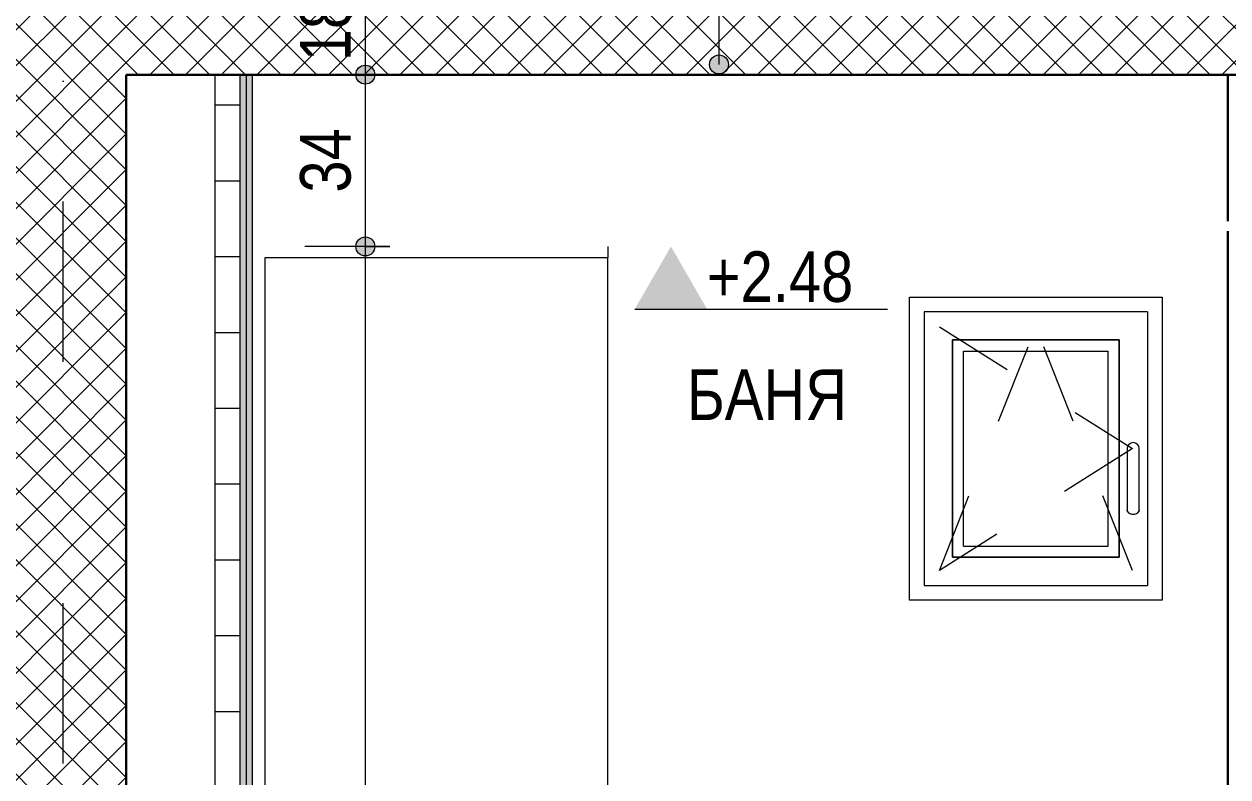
# Model space of a CAD drawing. Header units: centimetres. Extents: x -1882 to 51, y -197 to 807.
# Drawn here: x -704.4 to -466.1, y 143 to 292 of the extents above; entities that cross this region are included whole.
import ezdxf

# ---------------------------------------------------------------- set-up
doc = ezdxf.new("R2010")
doc.units = ezdxf.units.CM
doc.linetypes.add('Dash', pattern=[31.75, 15.875, -15.875])
doc.linetypes.add('Dash dot', pattern=[79.375, 31.75, -23.8125, 0, -23.8125])
for name, color, linetype, lineweight in [('A-ANNO-DIMS', 7, 'Continuous', 9), ('A-ANNO-DIMS-50', 7, 'Continuous', 9), ('A-ANNO-NOTE', 7, 'Continuous', 9), ('A-AREA-IDEN', 7, 'Continuous', 9), ('A-DETL-GENF', 7, 'Continuous', 9), ('A-FLOR-FNSH', 7, 'Continuous', 9), ('A-FLOR-PATT', 7, 'Continuous', 9), ('A-GLAZ', 7, 'Continuous', 5), ('A-GLAZ-HDLN', 7, 'Dash', 5), ('A-WALL', 7, 'Continuous', 9), ('A-WALL-FNSH', 7, 'Continuous', 9), ('A-WALL-PATT', 7, 'Continuous', 9), ('G-ANNO-DIMS', 7, 'Continuous', 9), ('G-ANNO-TEXT', 7, 'Continuous', 9), ('P-SANR-FIXT', 7, 'Continuous', 9), ('S-GRID', 7, 'Continuous', 9)]:
    doc.layers.add(name, color=color, linetype=linetype, lineweight=lineweight)
doc.layers.add('A-DETL', color=7, linetype='Continuous', lineweight=9, true_color=0x008000)
doc.styles.add('Arial Narrow', font='ARIALN.TTF', dxfattribs={"height": 10})
doc.styles.add('Arial Narrow_1', font='ARIALN.TTF', dxfattribs={"height": 10})
doc.dimstyles.new('TEC_DIM', dxfattribs={"dimscale": 30.48, "dimtxt": 10.23431, "dimasz": 0.492126, "dimexe": 0.393701, "dimexo": 0.246063, "dimgap": 0, "dimtad": 1, "dimdec": 0, "dimzin": 0, "dimdsep": 46, "dimtxsty": 'Arial Narrow', "dimblk1": 'DOTSMALL', "dimblk2": 'DOTSMALL', "dimsah": 1, "dimcen": 0.09, "dimazin": 0, "dimtfac": 1, "dimtdec": 4, "dimtix": 1, "dimtmove": 0, "dimatfit": 3, "dimfxl": 0, "dimtvp": 1, "dimtolj": 1, "dimtzin": 0, "dimarcsym": 0})
pattern_1 = [(45, (-1066.009, 333.896), (-3.535534, 3.535534), []), (135, (-1066.009, 333.896), (-3.535534, -3.535534), [])]

# ---------------------------------------------------------------- blocks, each defined once
blk = doc.blocks.new('VITRINA - ВИТРИНА 80х240-2367799-5-5')
at = {"layer": 'P-SANR-FIXT', "color": 253, "true_color": 0xaaaaaa}
for p, q in [((-588.84, 248), (-588.84, 245.8)), ((-656.64, 245.8), (-588.84, 245.8)), ((-656.64, 53), (-656.64, 245.8)), ((-588.84, 10.2), (-588.84, 245.8)), ((-656.64, 10.2), (-656.64, 18)), ((-588.84, 10.2), (-656.64, 10.2)), ((-588.84, 8), (-588.84, 10.2))]:
    blk.add_line(p, q, dxfattribs=at)
blk = doc.blocks.new('SINGLE - OK - 50x80-2494470-5-5')
at = {"layer": 'A-GLAZ'}
for p, q in [((-526.24, 235.1), (-526.24, 180.9)), ((-482.04, 235.1), (-526.24, 235.1)), ((-482.04, 235.1), (-482.04, 180.9)), ((-520.64, 229.5), (-520.64, 186.5)), ((-487.64, 229.5), (-520.64, 229.5)), ((-520.64, 186.5), (-520.64, 229.5)), ((-520.64, 229.5), (-487.64, 229.5)), ((-487.64, 186.5), (-487.64, 229.5)), ((-487.64, 229.5), (-487.64, 186.5)), ((-518.44, 188.7), (-518.44, 227.3)), ((-518.44, 227.3), (-489.84, 227.3)), ((-489.84, 188.7), (-489.84, 227.3)), ((-486.09, 208), (-486.09, 195.83)), ((-483.69, 195.83), (-483.69, 208)), ((-518.44, 188.7), (-489.84, 188.7)), ((-520.64, 186.5), (-487.64, 186.5)), ((-487.64, 186.5), (-520.64, 186.5)), ((-526.24, 180.9), (-482.04, 180.9))]:
    blk.add_line(p, q, dxfattribs=at)
at = {"layer": 'A-GLAZ', "flags": 128}
for points in [[(-486.09, 195.83), (-486.07, 195.68), (-486, 195.53), (-485.89, 195.39), (-485.74, 195.27), (-485.56, 195.18), (-485.35, 195.1), (-485.13, 195.06), (-484.89, 195.04), (-484.66, 195.06), (-484.43, 195.1), (-484.23, 195.18), (-484.05, 195.27), (-483.9, 195.39), (-483.79, 195.53), (-483.72, 195.68), (-483.69, 195.83)], [(-486, 195.53), (-486.07, 195.68), (-486.09, 195.83)], [(-483.69, 195.83), (-483.72, 195.68), (-483.79, 195.53)]]:
    blk.add_lwpolyline(points, dxfattribs=at)
at = {"layer": 'A-GLAZ'}
blk.add_arc((-484.89, 208), 1.2, 360, 180, dxfattribs=at)
at = {"layer": 'A-GLAZ-HDLN'}
for p, q in [((-523.24, 183.9), (-504.14, 232.1)), ((-523.24, 232.1), (-485.04, 208)), ((-485.04, 183.9), (-504.14, 232.1)), ((-485.04, 208), (-523.24, 183.9))]:
    blk.add_line(p, q, dxfattribs=at)
blk = doc.blocks.new('Spot Elevations - ELEVATION_PROJECT-V35-5-5')
at = {"layer": 'A-ANNO-NOTE'}
blk.add_hatch(color=256, dxfattribs=at).paths.add_polyline_path([(-886.85, 549.61), (-872.54, 549.61), (-879.69, 562)])
blk.add_line((-886.85, 549.61), (-836.85, 549.61), dxfattribs=at)
blk = doc.blocks.new('DIMBLOCK25-5-5')
at = {"layer": 'A-ANNO-DIMS-50', "transparency": 16777216}
h = blk.add_hatch(color=256, dxfattribs=at)
edge = h.paths.add_edge_path()
edge.add_arc((-636.83, 248), 1.88, 0, 360)
h = blk.add_hatch(color=256, dxfattribs=at)
edge = h.paths.add_edge_path()
edge.add_arc((-636.83, 8), 1.87, 0, 360)
for p, q in [((-631.98, 248), (-648.83, 248)), ((-636.83, 8), (-636.83, 248)), ((-636.83, 248), (-631.98, 248)), ((-631.98, 8), (-648.83, 8)), ((-636.83, 8), (-631.98, 8))]:
    blk.add_line(p, q, dxfattribs=at)
for centre, radius in [((-636.83, 248), 1.88), ((-636.83, 8), 1.87)]:
    blk.add_circle(centre, radius, dxfattribs=at)
at = {"layer": 'A-ANNO-DIMS-50', "color": 0, "transparency": 16777216, "insert": (-649.75, 118.5), "char_height": 10, "width": 22.8079, "attachment_point": 1, "rotation": 90, "line_spacing_factor": 0.974696, "style": 'Arial Narrow'}
blk.add_mtext('240', dxfattribs=at)
blk = doc.blocks.new('_DotSmall')
at = {"color": 0, "linetype": 'ByBlock', "const_width": 0.5}
blk.add_lwpolyline([(-0.0625, 0, 1), (0.0625, 0, 1)], format="xyb", close=True, dxfattribs=at)
blk = doc.blocks.new('DIMBLOCK26-5-5')
at = {"layer": 'A-ANNO-DIMS-50', "transparency": 16777216}
h = blk.add_hatch(color=256, dxfattribs=at)
edge = h.paths.add_edge_path()
edge.add_arc((-636.83, 282), 1.88, 0, 360)
h = blk.add_hatch(color=256, dxfattribs=at)
edge = h.paths.add_edge_path()
edge.add_arc((-636.83, 248), 1.88, 0, 360)
for p, q in [((-631.98, 282), (-648.83, 282)), ((-636.83, 248), (-636.83, 282)), ((-636.83, 282), (-631.98, 282)), ((-631.98, 248), (-648.83, 248)), ((-636.83, 248), (-631.98, 248))]:
    blk.add_line(p, q, dxfattribs=at)
for centre in [(-636.83, 282), (-636.83, 248)]:
    blk.add_circle(centre, 1.88, dxfattribs=at)
at = {"layer": 'A-ANNO-DIMS-50', "color": 0, "transparency": 16777216, "insert": (-649.75, 258.66), "char_height": 10, "width": 15.2053, "attachment_point": 1, "rotation": 90, "line_spacing_factor": 0.974696, "style": 'Arial Narrow'}
blk.add_mtext('34', dxfattribs=at)
blk = doc.blocks.new('DIMBLOCK27-5-5')
at = {"layer": 'A-ANNO-DIMS-50', "transparency": 16777216}
h = blk.add_hatch(color=256, dxfattribs=at)
edge = h.paths.add_edge_path()
edge.add_arc((-636.83, 300), 1.88, 0, 360)
h = blk.add_hatch(color=256, dxfattribs=at)
edge = h.paths.add_edge_path()
edge.add_arc((-636.83, 282), 1.88, 0, 360)
for p, q in [((-631.98, 300), (-648.83, 300)), ((-636.83, 282), (-636.83, 300)), ((-636.83, 300), (-631.98, 300)), ((-631.98, 282), (-648.83, 282)), ((-636.83, 282), (-631.98, 282))]:
    blk.add_line(p, q, dxfattribs=at)
for centre in [(-636.83, 300), (-636.83, 282)]:
    blk.add_circle(centre, 1.88, dxfattribs=at)
at = {"layer": 'A-ANNO-DIMS-50', "color": 0, "transparency": 16777216, "insert": (-649.75, 284.66), "char_height": 10, "width": 15.2053, "attachment_point": 1, "rotation": 90, "line_spacing_factor": 0.974696, "style": 'Arial Narrow'}
blk.add_mtext('18', dxfattribs=at)

msp = doc.modelspace()

# ---------------------------------------------------------------- hatches: boundary and pattern name
at = {"layer": 'A-DETL-GENF'}
h = msp.add_hatch(dxfattribs=at)
h.set_pattern_fill('FP1_8', color=256, style=0, pattern_type=2)
h.set_pattern_definition(pattern_1)
h.paths.add_polyline_path([(-684.14, 0), (-684.14, 300), (-709.14, 300), (-709.14, 0)])
at = {"layer": 'A-FLOR-PATT'}
h = msp.add_hatch(dxfattribs=at)
h.set_pattern_fill('FP1_8', color=256, style=0, pattern_type=2)
h.set_pattern_definition(pattern_1)
h.paths.add_polyline_path([(-466.14, 282), (-224.14, 282), (-224.14, 300), (-684.14, 300), (-684.14, 282), (-518.07, 282)])
at = {"layer": 'A-WALL-PATT'}
h = msp.add_hatch(dxfattribs=at)
h.set_pattern_fill('FP1_9', color=256, style=0, pattern_type=2)
h.set_pattern_definition([(180, (-659.143, 141), (-6e-14, -15), [])])
h.paths.add_polyline_path([(-662.64, 0), (-661.64, 0), (-661.64, 40.45), (-662.64, 40.45), (-662.64, 8.55), (-662.89, 8.55), (-662.89, 0.85), (-662.81, 0.85), (-662.81, 0.55), (-666.64, 0.55), (-666.64, 0), (-662.81, 0)])
h.paths.add_polyline_path([(-662.64, 41.65), (-661.64, 41.65), (-661.64, 92.3), (-662.64, 92.3), (-662.64, 42.1)])
h.paths.add_polyline_path([(-661.64, 110.84), (-661.64, 282), (-666.64, 282), (-666.64, 116.05), (-662.64, 116.05), (-662.64, 110.84), (-662.22, 110.84)])
at = {"layer": 'A-WALL-PATT', "lineweight": 5, "true_color": 0xffff80}
h = msp.add_hatch(color=51, dxfattribs=at)
h.paths.add_polyline_path([(-660.39, 0), (-660.39, 40.45), (-661.64, 40.45), (-661.64, 0)])
h.paths.add_polyline_path([(-661.64, 41.65), (-660.39, 41.65), (-660.39, 92.3), (-661.64, 92.3), (-661.64, 42.79)])
h.paths.add_polyline_path([(-660.39, 110.84), (-660.39, 282), (-661.64, 282), (-661.64, 110.84)])
h = msp.add_hatch(color=51, dxfattribs=at)
h.paths.add_polyline_path([(-659.14, 0), (-659.14, 40.45), (-660.39, 40.45), (-660.39, 0)])
h.paths.add_polyline_path([(-659.14, 41.65), (-659.14, 92.3), (-660.39, 92.3), (-660.39, 41.65), (-659.81, 41.65)])
h.paths.add_polyline_path([(-660.39, 110.84), (-659.14, 110.84), (-659.14, 282), (-660.39, 282), (-660.39, 111.85)])
at = {"layer": 'G-ANNO-TEXT'}
h = msp.add_hatch(color=256, dxfattribs=at)
edge = h.paths.add_edge_path()
edge.add_arc((-566.85, 284.02), 1.88, 0, 360)

# ---------------------------------------------------------------- linework, layer by layer
at = {"layer": 'A-DETL', "color": 7, "lineweight": 30}
for p, q in [((-684.14, 0), (-684.14, 282)), ((-466.14, 282), (-454.14, 282))]:
    msp.add_line(p, q, dxfattribs=at)
at = {"layer": 'A-FLOR-FNSH', "lineweight": 30}
msp.add_line((-466.14, 282), (-684.14, 282), dxfattribs=at)
at = {"layer": 'A-WALL'}
for p, q in [((-666.64, 282), (-666.64, 116.05)), ((-529.14, 238), (-479.14, 238)), ((-529.14, 178), (-529.14, 238)), ((-479.14, 238), (-479.14, 178)), ((-479.14, 178), (-529.14, 178))]:
    msp.add_line(p, q, dxfattribs=at)
at = {"layer": 'A-WALL', "lineweight": 30}
for p, q in [((-466.14, 282), (-466.14, 253)), ((-466.14, 251), (-466.14, 80.01))]:
    msp.add_line(p, q, dxfattribs=at)
at = {"layer": 'A-WALL-FNSH', "lineweight": 5}
for p, q in [((-661.64, 282), (-661.64, 110.84)), ((-660.39, 282), (-660.39, 110.84))]:
    msp.add_line(p, q, dxfattribs=at)
at = {"layer": 'A-WALL-FNSH'}
msp.add_line((-659.14, 110.84), (-659.14, 282), dxfattribs=at)
at = {"layer": 'G-ANNO-TEXT'}
msp.add_line((-566.85, 284.02), (-566.85, 416.53), dxfattribs=at)
msp.add_circle((-566.85, 284.02), 1.88, dxfattribs=at)
at = {"layer": 'S-GRID', "color": 1, "linetype": 'Dash dot', "lineweight": 18, "true_color": 0xff0000}
msp.add_line((-696.64, -92.75), (-696.64, 652.09), dxfattribs=at)

# ---------------------------------------------------------------- block references
at = {"layer": 'A-GLAZ'}
msp.add_blockref('SINGLE - OK - 50x80-2494470-5-5', (0, 0), dxfattribs=at)
at = {"layer": 'G-ANNO-DIMS'}
msp.add_blockref('Spot Elevations - ELEVATION_PROJECT-V35-5-5', (303.33, -314), dxfattribs=at)
at = {"layer": 'P-SANR-FIXT', "color": 253, "true_color": 0xaaaaaa}
msp.add_blockref('VITRINA - ВИТРИНА 80х240-2367799-5-5', (0, 0), dxfattribs=at)

# ---------------------------------------------------------------- texts
at = {"layer": 'A-AREA-IDEN', "insert": (-557.37, 213.68), "char_height": 10, "width": 32.4, "attachment_point": 8, "line_spacing_factor": 0.949189, "style": 'Arial Narrow_1'}
msp.add_mtext('\\pt63.5,127,190.5,254,317.5,381,444.5,508,571.5,635,698.5,762,825.5,889,952.5,1016,1079.5,1143,1206.5,1270,1333.5,1397,1460.5,1524,1587.5,1651,1714.5,1778,1841.5,1905,1968.5,2032;{\\fArial Narrow|b0|i0|c204|p34;БАНЯ}', dxfattribs=at)
at = {"layer": 'G-ANNO-DIMS', "insert": (-569.27, 247.03), "char_height": 10, "width": 34.7536, "attachment_point": 1, "line_spacing_factor": 0.974696, "style": 'Arial Narrow'}
msp.add_mtext('+2.48', dxfattribs=at)

# ---------------------------------------------------------------- dimensions: what is measured, and where the dimension line sits
at = {"layer": 'A-ANNO-DIMS'}
for base, p1, p2, override, picture, middle in [((-636.83, 300), (-639.48, 282), (-639.48, 300), {"dimpost": '<>', "dimfxl": 18}, 'DIMBLOCK27-5-5', (-641.94, 291)), ((-636.83, 282), (-639.48, 248), (-639.48, 282), {"dimpost": '<>', "dimfxl": 34}, 'DIMBLOCK26-5-5', (-641.94, 265)), ((-636.83, 248), (-639.48, 8), (-639.48, 248), {"dimpost": '<>', "dimfxl": 240}, 'DIMBLOCK25-5-5', (-641.94, 128))]:
    dim = msp.add_linear_dim(base=base, p1=p1, p2=p2, angle=90, dimstyle='TEC_DIM', override=override, dxfattribs=at)
    dim.commit()
    dim.dimension.update_dxf_attribs({"geometry": picture, "text_midpoint": middle})

doc.saveas('drawing.dxf')
